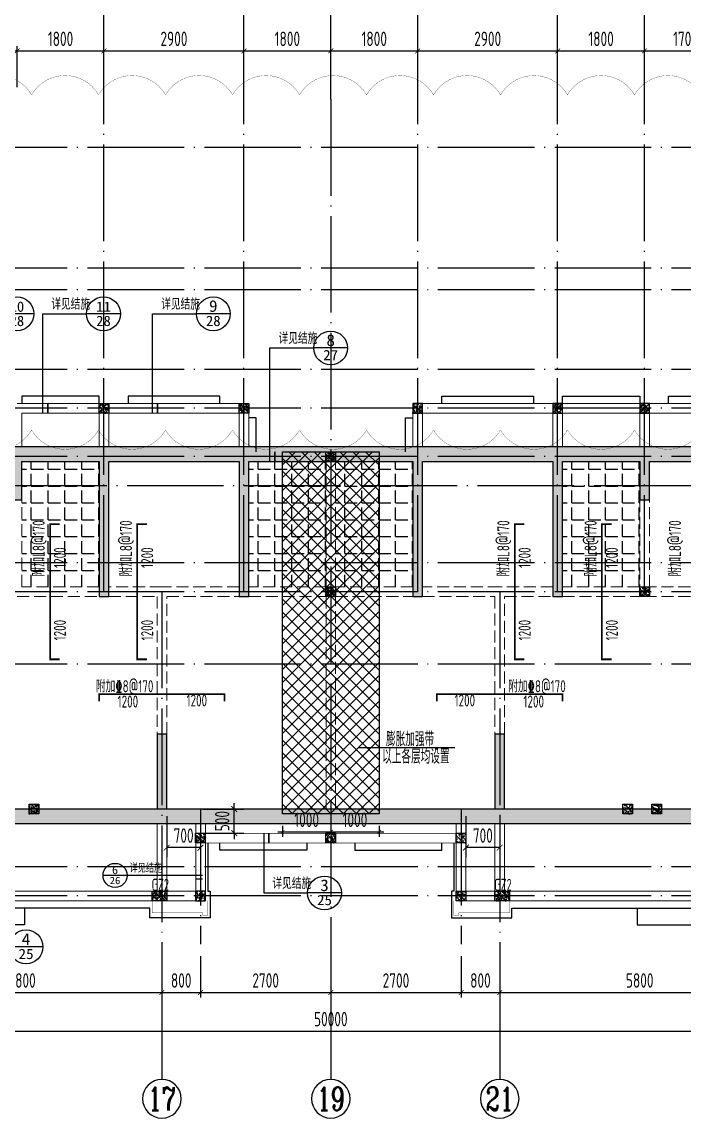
# Model space of a CAD drawing. Extents: x -1058961 to 23600, y -449123 to 2751847.
# Drawn here: x -314384 to -300665, y 10495 to 33196 of the extents above; entities that cross this region are included whole.
import ezdxf
from ezdxf.enums import TextEntityAlignment as Align

# ---------------------------------------------------------------- set-up
doc = ezdxf.new("R2010")
doc.units = 0
doc.header["$LTSCALE"] = 1000
doc.linetypes.add('DASH', pattern=[0.35, 0.25, -0.1])
doc.linetypes.add('DOTE', pattern=[2.42, 2, -0.2, 0.02, -0.2])
doc.layers.get('0').update_dxf_attribs({"linetype": 'CONTINUOUS'})
doc.layers.get('DEFPOINTS').update_dxf_attribs({"linetype": 'CONTINUOUS'})
for name, color, linetype in [('A-AXIS', 1, 'CONTINUOUS'), ('A-DOTE', 10, 'DOTE'), ('AXIS_NUM', 7, 'CONTINUOUS'), ('DIM', 2, 'CONTINUOUS'), ('DIM_IDEN', 67, 'CONTINUOUS'), ('PUB_TEXT', 2, 'CONTINUOUS'), ('ROOF', 183, 'CONTINUOUS'), ('S-B板填充', 251, 'CONTINUOUS'), ('S-B板配筋', 6, 'CONTINUOUS'), ('S-B板配筋号', 7, 'CONTINUOUS'), ('S-L主梁线', 4, 'DASH'), ('S-Q墙填充', 252, 'CONTINUOUS'), ('S-Q墙实线', 6, 'CONTINUOUS'), ('S-Q墙标注', 3, 'CONTINUOUS'), ('S-Y一般标注', 3, 'CONTINUOUS'), ('S-构造柱', 212, 'CONTINUOUS'), ('S-构造柱编号', 130, 'CONTINUOUS'), ('S-楼板文字', 7, 'CONTINUOUS'), ('S-洞口边线', 7, 'CONTINUOUS'), ('后浇带', 8, 'CONTINUOUS'), ('看线', 251, 'CONTINUOUS')]:
    doc.layers.add(name, color=color, linetype=linetype)
doc.layers.add('审图修改', color=2, linetype='CONTINUOUS', plot=False)
doc.layers.add('配箍校核', color=34, linetype='CONTINUOUS', plot=False)
doc.styles.add('_TCH_AXIS', font='COMPLEX', dxfattribs={"bigfont": 'GBCBIG'})
doc.styles.add('_TCH_LABEL', font='simhei.ttf')
doc.styles.add('TSSD_Axis', font='complex.shx', dxfattribs={"width": 0.7, "bigfont": 'hztxt.shx'})
doc.styles.add('TSSD_DIMENSION', font='Tssdeng.shx', dxfattribs={"width": 0.7, "bigfont": 'tssdchn.shx'})
doc.styles.add('TSSD_REIN', font='tssdeng.shx', dxfattribs={"width": 0.7, "height": 300, "bigfont": 'tssdchn.shx'})
doc.styles.add('结构文字', font='zstxt.shx', dxfattribs={"width": 0.7, "bigfont": 'zshz.shx'})
doc.dimstyles.new('STRUCK', dxfattribs={"dimtxt": 400, "dimasz": 121, "dimexe": 200, "dimexo": 150, "dimgap": 115, "dimtad": 1, "dimdec": 0, "dimdsep": 46, "dimtxsty": '结构文字', "dimblk": 'ARCHTICK', "dimcen": 400, "dimclrd": 3, "dimclre": 3, "dimclrt": 7, "dimadec": 0, "dimazin": 0, "dimtfac": 1, "dimtdec": 0, "dimtix": 1, "dimtmove": 2, "dimatfit": 3, "dimldrblk": '_DIMX', "dimfxl": 0, "dimtolj": 1, "dimtzin": 0, "dimarcsym": 0})
doc.dimstyles.new('TSSD_100_100', dxfattribs={"dimtxt": 300, "dimasz": 100, "dimexe": 100, "dimexo": 250, "dimgap": 100, "dimtad": 1, "dimdec": 0, "dimzin": 0, "dimdsep": 46, "dimtxsty": 'TSSD_DIMENSION', "dimblk": 'ARCHTICK', "dimcen": 0, "dimdle": 100, "dimclrt": 7, "dimadec": 0, "dimazin": 0, "dimtfac": 1, "dimtdec": 0, "dimtix": 1, "dimtmove": 2, "dimatfit": 3, "dimldrblk": 'ARCHTICK', "dimfxl": 0, "dimtolj": 1, "dimtzin": 0, "dimarcsym": 0})
doc.dimstyles.new('TSSD_100_100$0', dxfattribs={"dimtxt": 300, "dimasz": 80, "dimexe": 100, "dimexo": 250, "dimgap": 100, "dimtad": 1, "dimdec": 0, "dimzin": 0, "dimdsep": 46, "dimtxsty": 'TSSD_DIMENSION', "dimblk": 'ARCHTICK', "dimcen": 0, "dimdle": 100, "dimclrd": 3, "dimclre": 3, "dimclrt": 7, "dimadec": 0, "dimazin": 0, "dimtfac": 1, "dimtdec": 0, "dimtix": 1, "dimtmove": 2, "dimatfit": 3, "dimldrblk": 'ARCHTICK', "dimfxl": 0, "dimtolj": 1, "dimtzin": 0, "dimarcsym": 0})

# ---------------------------------------------------------------- blocks, each defined once
blk = doc.blocks.new('_ArchTick')
at = {"color": 0, "linetype": 'ByBlock', "const_width": 0.15}
blk.add_lwpolyline([(-0.5, -0.5), (0.5, 0.5)], dxfattribs=at)
blk = doc.blocks.new('*D3132')
at = {"layer": 'DEFPOINTS', "color": 0}
for p in [(23100, 22100), (21400, 21100), (23100, 21100)]:
    blk.add_point(p, dxfattribs=at)
at = {"layer": 'S-Y一般标注', "color": 0, "lineweight": -2}
for p, q in [((21300, 22100), (23200, 22100)), ((21400, 21350), (21400, 22200)), ((23100, 21350), (23100, 22200))]:
    blk.add_line(p, q, dxfattribs=at)
at = {"layer": 'S-Y一般标注', "color": 0, "lineweight": -2, "xscale": 100, "yscale": 100, "zscale": 100, "rotation": 180}
blk.add_blockref('_ArchTick', (21400, 22100), dxfattribs=at)
at = {"layer": 'S-Y一般标注', "color": 0, "lineweight": -2, "xscale": 100, "yscale": 100, "zscale": 100}
blk.add_blockref('_ArchTick', (23100, 22100), dxfattribs=at)
at = {"layer": 'S-Y一般标注', "color": 7, "insert": (22250, 22350), "char_height": 300, "attachment_point": 5, "style": 'TSSD_DIMENSION'}
blk.add_mtext('\\A1;1700', dxfattribs=at)
blk = doc.blocks.new('*D3133')
at = {"layer": 'DEFPOINTS', "color": 0}
for p in [(24900, 22100), (23100, 21100), (24900, 21100)]:
    blk.add_point(p, dxfattribs=at)
at = {"layer": 'S-Y一般标注', "color": 0, "lineweight": -2}
for p, q in [((23000, 22100), (25000, 22100)), ((23100, 21350), (23100, 22200)), ((24900, 21350), (24900, 22200))]:
    blk.add_line(p, q, dxfattribs=at)
at = {"layer": 'S-Y一般标注', "color": 0, "lineweight": -2, "xscale": 100, "yscale": 100, "zscale": 100, "rotation": 180}
blk.add_blockref('_ArchTick', (23100, 22100), dxfattribs=at)
at = {"layer": 'S-Y一般标注', "color": 0, "lineweight": -2, "xscale": 100, "yscale": 100, "zscale": 100}
blk.add_blockref('_ArchTick', (24900, 22100), dxfattribs=at)
at = {"layer": 'S-Y一般标注', "color": 7, "insert": (24000, 22350), "char_height": 300, "attachment_point": 5, "style": 'TSSD_DIMENSION'}
blk.add_mtext('\\A1;1800', dxfattribs=at)
blk = doc.blocks.new('*D3134')
at = {"layer": 'DEFPOINTS', "color": 0}
for p in [(27800, 22100), (24900, 21100), (27800, 21100)]:
    blk.add_point(p, dxfattribs=at)
at = {"layer": 'S-Y一般标注', "color": 0, "lineweight": -2}
for p, q in [((24800, 22100), (27900, 22100)), ((24900, 21350), (24900, 22200)), ((27800, 21350), (27800, 22200))]:
    blk.add_line(p, q, dxfattribs=at)
at = {"layer": 'S-Y一般标注', "color": 0, "lineweight": -2, "xscale": 100, "yscale": 100, "zscale": 100, "rotation": 180}
blk.add_blockref('_ArchTick', (24900, 22100), dxfattribs=at)
at = {"layer": 'S-Y一般标注', "color": 0, "lineweight": -2, "xscale": 100, "yscale": 100, "zscale": 100}
blk.add_blockref('_ArchTick', (27800, 22100), dxfattribs=at)
at = {"layer": 'S-Y一般标注', "color": 7, "insert": (26350, 22350), "char_height": 300, "attachment_point": 5, "style": 'TSSD_DIMENSION'}
blk.add_mtext('\\A1;2900', dxfattribs=at)
blk = doc.blocks.new('*D3135')
at = {"layer": 'DEFPOINTS', "color": 0}
for p in [(29600, 22100), (27800, 21100), (29600, 21100)]:
    blk.add_point(p, dxfattribs=at)
at = {"layer": 'S-Y一般标注', "color": 0, "lineweight": -2}
for p, q in [((27700, 22100), (29700, 22100)), ((27800, 21350), (27800, 22200)), ((29600, 21350), (29600, 22200))]:
    blk.add_line(p, q, dxfattribs=at)
at = {"layer": 'S-Y一般标注', "color": 0, "lineweight": -2, "xscale": 100, "yscale": 100, "zscale": 100, "rotation": 180}
blk.add_blockref('_ArchTick', (27800, 22100), dxfattribs=at)
at = {"layer": 'S-Y一般标注', "color": 0, "lineweight": -2, "xscale": 100, "yscale": 100, "zscale": 100}
blk.add_blockref('_ArchTick', (29600, 22100), dxfattribs=at)
at = {"layer": 'S-Y一般标注', "color": 7, "insert": (28700, 22350), "char_height": 300, "attachment_point": 5, "style": 'TSSD_DIMENSION'}
blk.add_mtext('\\A1;1800', dxfattribs=at)
blk = doc.blocks.new('*D3136')
at = {"layer": 'DEFPOINTS', "color": 0}
for p in [(31400, 22100), (29600, 21100), (31400, 21100)]:
    blk.add_point(p, dxfattribs=at)
at = {"layer": 'S-Y一般标注', "color": 0, "lineweight": -2}
for p, q in [((29500, 22100), (31500, 22100)), ((29600, 21350), (29600, 22200)), ((31400, 21350), (31400, 22200))]:
    blk.add_line(p, q, dxfattribs=at)
at = {"layer": 'S-Y一般标注', "color": 0, "lineweight": -2, "xscale": 100, "yscale": 100, "zscale": 100, "rotation": 180}
blk.add_blockref('_ArchTick', (29600, 22100), dxfattribs=at)
at = {"layer": 'S-Y一般标注', "color": 0, "lineweight": -2, "xscale": 100, "yscale": 100, "zscale": 100}
blk.add_blockref('_ArchTick', (31400, 22100), dxfattribs=at)
at = {"layer": 'S-Y一般标注', "color": 7, "insert": (30500, 22350), "char_height": 300, "attachment_point": 5, "style": 'TSSD_DIMENSION'}
blk.add_mtext('\\A1;1800', dxfattribs=at)
blk = doc.blocks.new('*D3137')
at = {"layer": 'DEFPOINTS', "color": 0}
for p in [(34300, 22100), (31400, 21100), (34300, 21100)]:
    blk.add_point(p, dxfattribs=at)
at = {"layer": 'S-Y一般标注', "color": 0, "lineweight": -2}
for p, q in [((31300, 22100), (34400, 22100)), ((31400, 21350), (31400, 22200)), ((34300, 21350), (34300, 22200))]:
    blk.add_line(p, q, dxfattribs=at)
at = {"layer": 'S-Y一般标注', "color": 0, "lineweight": -2, "xscale": 100, "yscale": 100, "zscale": 100, "rotation": 180}
blk.add_blockref('_ArchTick', (31400, 22100), dxfattribs=at)
at = {"layer": 'S-Y一般标注', "color": 0, "lineweight": -2, "xscale": 100, "yscale": 100, "zscale": 100}
blk.add_blockref('_ArchTick', (34300, 22100), dxfattribs=at)
at = {"layer": 'S-Y一般标注', "color": 7, "insert": (32850, 22350), "char_height": 300, "attachment_point": 5, "style": 'TSSD_DIMENSION'}
blk.add_mtext('\\A1;2900', dxfattribs=at)
blk = doc.blocks.new('*D3138')
at = {"layer": 'DEFPOINTS', "color": 0}
for p in [(36100, 22100), (34300, 21100), (36100, 21100)]:
    blk.add_point(p, dxfattribs=at)
at = {"layer": 'S-Y一般标注', "color": 0, "lineweight": -2}
for p, q in [((34200, 22100), (36200, 22100)), ((34300, 21350), (34300, 22200)), ((36100, 21350), (36100, 22200))]:
    blk.add_line(p, q, dxfattribs=at)
at = {"layer": 'S-Y一般标注', "color": 0, "lineweight": -2, "xscale": 100, "yscale": 100, "zscale": 100, "rotation": 180}
blk.add_blockref('_ArchTick', (34300, 22100), dxfattribs=at)
at = {"layer": 'S-Y一般标注', "color": 0, "lineweight": -2, "xscale": 100, "yscale": 100, "zscale": 100}
blk.add_blockref('_ArchTick', (36100, 22100), dxfattribs=at)
at = {"layer": 'S-Y一般标注', "color": 7, "insert": (35200, 22350), "char_height": 300, "attachment_point": 5, "style": 'TSSD_DIMENSION'}
blk.add_mtext('\\A1;1800', dxfattribs=at)
blk = doc.blocks.new('*D3139')
at = {"layer": 'DEFPOINTS', "color": 0}
for p in [(37800, 22100), (36100, 21100), (37800, 21100)]:
    blk.add_point(p, dxfattribs=at)
at = {"layer": 'S-Y一般标注', "color": 0, "lineweight": -2}
for p, q in [((36000, 22100), (37900, 22100)), ((36100, 21350), (36100, 22200)), ((37800, 21350), (37800, 22200))]:
    blk.add_line(p, q, dxfattribs=at)
at = {"layer": 'S-Y一般标注', "color": 0, "lineweight": -2, "xscale": 100, "yscale": 100, "zscale": 100, "rotation": 180}
blk.add_blockref('_ArchTick', (36100, 22100), dxfattribs=at)
at = {"layer": 'S-Y一般标注', "color": 0, "lineweight": -2, "xscale": 100, "yscale": 100, "zscale": 100}
blk.add_blockref('_ArchTick', (37800, 22100), dxfattribs=at)
at = {"layer": 'S-Y一般标注', "color": 7, "insert": (36950, 22350), "char_height": 300, "attachment_point": 5, "style": 'TSSD_DIMENSION'}
blk.add_mtext('\\A1;1700', dxfattribs=at)
blk = doc.blocks.new('*D3167')
at = {"layer": 'DEFPOINTS', "color": 0}
for p in [(20300, 3600), (26100, 3600), (26100, 2600)]:
    blk.add_point(p, dxfattribs=at)
at = {"layer": 'S-Y一般标注', "color": 0, "lineweight": -2}
for p, q in [((20300, 3350), (20300, 2500)), ((26100, 3350), (26100, 2500)), ((20200, 2600), (26200, 2600))]:
    blk.add_line(p, q, dxfattribs=at)
at = {"layer": 'S-Y一般标注', "color": 0, "lineweight": -2, "xscale": 100, "yscale": 100, "zscale": 100, "rotation": 180}
blk.add_blockref('_ArchTick', (20300, 2600), dxfattribs=at)
at = {"layer": 'S-Y一般标注', "color": 0, "lineweight": -2, "xscale": 100, "yscale": 100, "zscale": 100}
blk.add_blockref('_ArchTick', (26100, 2600), dxfattribs=at)
at = {"layer": 'S-Y一般标注', "color": 7, "insert": (23200, 2850), "char_height": 300, "attachment_point": 5, "style": 'TSSD_DIMENSION'}
blk.add_mtext('\\A1;5800', dxfattribs=at)
blk = doc.blocks.new('ts_axno')
at = {"color": 0, "linetype": 'ByBlock', "lineweight": -2}
blk.add_circle((0, 0), 0.5, dxfattribs=at)
at = {"color": 0, "linetype": 'ByBlock', "lineweight": -2, "style": 'TSSD_Axis', "width": 0.7}
blk.add_attdef('A', text='', height=0.6, dxfattribs=at).set_placement((0, 0), align=Align.MIDDLE_CENTER)
blk = doc.blocks.new('*D3168')
at = {"layer": 'DEFPOINTS', "color": 0}
for p in [(26100, 3600), (26900, 3600), (26900, 2600)]:
    blk.add_point(p, dxfattribs=at)
at = {"layer": 'S-Y一般标注', "color": 0, "lineweight": -2}
for p, q in [((26100, 3350), (26100, 2500)), ((26900, 3350), (26900, 2500)), ((26000, 2600), (27000, 2600))]:
    blk.add_line(p, q, dxfattribs=at)
at = {"layer": 'S-Y一般标注', "color": 0, "lineweight": -2, "xscale": 100, "yscale": 100, "zscale": 100, "rotation": 180}
blk.add_blockref('_ArchTick', (26100, 2600), dxfattribs=at)
at = {"layer": 'S-Y一般标注', "color": 0, "lineweight": -2, "xscale": 100, "yscale": 100, "zscale": 100}
blk.add_blockref('_ArchTick', (26900, 2600), dxfattribs=at)
at = {"layer": 'S-Y一般标注', "color": 7, "insert": (26500, 2850), "char_height": 300, "attachment_point": 5, "style": 'TSSD_DIMENSION'}
blk.add_mtext('\\A1;800', dxfattribs=at)
blk = doc.blocks.new('*D3169')
at = {"layer": 'DEFPOINTS', "color": 0}
for p in [(26900, 3600), (29600, 3600), (29600, 2600)]:
    blk.add_point(p, dxfattribs=at)
at = {"layer": 'S-Y一般标注', "color": 0, "lineweight": -2}
for p, q in [((26900, 3350), (26900, 2500)), ((29600, 3350), (29600, 2500)), ((26800, 2600), (29700, 2600))]:
    blk.add_line(p, q, dxfattribs=at)
at = {"layer": 'S-Y一般标注', "color": 0, "lineweight": -2, "xscale": 100, "yscale": 100, "zscale": 100, "rotation": 180}
blk.add_blockref('_ArchTick', (26900, 2600), dxfattribs=at)
at = {"layer": 'S-Y一般标注', "color": 0, "lineweight": -2, "xscale": 100, "yscale": 100, "zscale": 100}
blk.add_blockref('_ArchTick', (29600, 2600), dxfattribs=at)
at = {"layer": 'S-Y一般标注', "color": 7, "insert": (28250, 2850), "char_height": 300, "attachment_point": 5, "style": 'TSSD_DIMENSION'}
blk.add_mtext('\\A1;2700', dxfattribs=at)
blk = doc.blocks.new('*D3170')
at = {"layer": 'DEFPOINTS', "color": 0}
for p in [(32300, 3600), (33100, 3600), (33100, 2600)]:
    blk.add_point(p, dxfattribs=at)
at = {"layer": 'S-Y一般标注', "color": 0, "lineweight": -2}
for p, q in [((32300, 3350), (32300, 2500)), ((33100, 3350), (33100, 2500)), ((32200, 2600), (33200, 2600))]:
    blk.add_line(p, q, dxfattribs=at)
at = {"layer": 'S-Y一般标注', "color": 0, "lineweight": -2, "xscale": 100, "yscale": 100, "zscale": 100, "rotation": 180}
blk.add_blockref('_ArchTick', (32300, 2600), dxfattribs=at)
at = {"layer": 'S-Y一般标注', "color": 0, "lineweight": -2, "xscale": 100, "yscale": 100, "zscale": 100}
blk.add_blockref('_ArchTick', (33100, 2600), dxfattribs=at)
at = {"layer": 'S-Y一般标注', "color": 7, "insert": (32700, 2850), "char_height": 300, "attachment_point": 5, "style": 'TSSD_DIMENSION'}
blk.add_mtext('\\A1;800', dxfattribs=at)
blk = doc.blocks.new('*D3171')
at = {"layer": 'DEFPOINTS', "color": 0}
for p in [(33100, 3600), (38900, 3600), (38900, 2600)]:
    blk.add_point(p, dxfattribs=at)
at = {"layer": 'S-Y一般标注', "color": 0, "lineweight": -2}
for p, q in [((33100, 3350), (33100, 2500)), ((38900, 3350), (38900, 2500)), ((33000, 2600), (39000, 2600))]:
    blk.add_line(p, q, dxfattribs=at)
at = {"layer": 'S-Y一般标注', "color": 0, "lineweight": -2, "xscale": 100, "yscale": 100, "zscale": 100, "rotation": 180}
blk.add_blockref('_ArchTick', (33100, 2600), dxfattribs=at)
at = {"layer": 'S-Y一般标注', "color": 0, "lineweight": -2, "xscale": 100, "yscale": 100, "zscale": 100}
blk.add_blockref('_ArchTick', (38900, 2600), dxfattribs=at)
at = {"layer": 'S-Y一般标注', "color": 7, "insert": (36000, 2850), "char_height": 300, "attachment_point": 5, "style": 'TSSD_DIMENSION'}
blk.add_mtext('\\A1;5800', dxfattribs=at)
blk = doc.blocks.new('*D3176')
at = {"layer": 'DEFPOINTS', "color": 0}
for p in [(4600, 3600), (54600, 3600), (54600, 1800)]:
    blk.add_point(p, dxfattribs=at)
at = {"layer": 'S-Y一般标注', "color": 0, "lineweight": -2}
for p, q in [((4600, 3350), (4600, 1700)), ((54600, 3350), (54600, 1700)), ((4500, 1800), (54700, 1800))]:
    blk.add_line(p, q, dxfattribs=at)
at = {"layer": 'S-Y一般标注', "color": 0, "lineweight": -2, "xscale": 100, "yscale": 100, "zscale": 100, "rotation": 180}
blk.add_blockref('_ArchTick', (4600, 1800), dxfattribs=at)
at = {"layer": 'S-Y一般标注', "color": 0, "lineweight": -2, "xscale": 100, "yscale": 100, "zscale": 100}
blk.add_blockref('_ArchTick', (54600, 1800), dxfattribs=at)
at = {"layer": 'S-Y一般标注', "color": 7, "insert": (29600, 2050), "char_height": 300, "attachment_point": 5, "style": 'TSSD_DIMENSION'}
blk.add_mtext('\\A1;50000', dxfattribs=at)
blk = doc.blocks.new('*D3179')
at = {"layer": 'DEFPOINTS', "color": 0}
for p in [(29600, 3600), (32300, 3600), (32300, 2600)]:
    blk.add_point(p, dxfattribs=at)
at = {"layer": 'S-Y一般标注', "color": 0, "lineweight": -2}
for p, q in [((29600, 3350), (29600, 2500)), ((32300, 3350), (32300, 2500)), ((29500, 2600), (32400, 2600))]:
    blk.add_line(p, q, dxfattribs=at)
at = {"layer": 'S-Y一般标注', "color": 0, "lineweight": -2, "xscale": 100, "yscale": 100, "zscale": 100, "rotation": 180}
blk.add_blockref('_ArchTick', (29600, 2600), dxfattribs=at)
at = {"layer": 'S-Y一般标注', "color": 0, "lineweight": -2, "xscale": 100, "yscale": 100, "zscale": 100}
blk.add_blockref('_ArchTick', (32300, 2600), dxfattribs=at)
at = {"layer": 'S-Y一般标注', "color": 7, "insert": (30950, 2850), "char_height": 300, "attachment_point": 5, "style": 'TSSD_DIMENSION'}
blk.add_mtext('\\A1;2700', dxfattribs=at)
blk = doc.blocks.new('20210803.08135812')
at = {"color": 30, "const_width": 8}
for points in [[(22700, 500), (22700, 200), (22600, 200), (22600, 250), (21550, 250), (21550, 500)], [(27800, 500), (27800, 200), (27900, 200), (27900, 250), (28950, 250), (28950, 500)]]:
    blk.add_lwpolyline(points, dxfattribs=at)
at = {"layer": '看线', "color": 202, "ltscale": 0.5}
for points in [[(20450, 10800), (20450, 10950), (18850, 10950), (18850, 10800)], [(22950, 10800), (22950, 10950), (21050, 10950), (21050, 10800)], [(27550, 10800), (27550, 10950), (29450, 10950), (29450, 10800)], [(30050, 10800), (30050, 10950), (31650, 10950), (31650, 10800)], [(32250, 10800), (32250, 10950), (33250, 10950), (33250, 10800)], [(23700, 9800), (23700, 10500), (23550, 10500)], [(26800, 9800), (26800, 10500), (26950, 10500)], [(22700, 1700), (22700, 700)], [(24750, 1700), (24750, 1550), (22950, 1550), (22950, 1700)], [(25750, 1700), (25750, 1550), (27550, 1550), (27550, 1700)], [(27800, 1700), (27800, 700)], [(18900, 350), (18900, 0), (16900, 0), (16900, 350)], [(21500, 350), (16900, 350)], [(29000, 350), (33600, 350)], [(31600, 350), (31600, 0), (33600, 0), (33600, 350)]]:
    blk.add_lwpolyline(points, dxfattribs=at)
at = {"layer": '看线', "color": 201}
for points in [[(22700, 700), (22750, 700), (22750, 150), (21500, 150), (21500, 350)], [(27800, 700), (27750, 700), (27750, 150), (29000, 150), (29000, 350)]]:
    blk.add_lwpolyline(points, dxfattribs=at)
blk = doc.blocks.new('20210807.15313460')
at = {"layer": 'S-Q墙填充', "ltscale": 0.5}
h = blk.add_hatch(dxfattribs=at)
h.set_pattern_fill('ARMORED', color=252, scale=30, style=0)
h.set_pattern_definition([(50, (11951.9, 28771.39), (215.17805, -18.82564), [22.5, -247.5]), (355, (11951.9, 28771.4), (-41.6254, 225.65764), [18, -198]), (100.4514, (11969.82, 28769.82), (173.5528, 206.83186), [19.12206, -210.34263]), (46.1842, (11951.9, 28831.4), (320.1723, -49.6557), [33.75, -371.25]), (96.6356, (11978.57, 28827.25), (280.3988, 292.2354), [28.6831, -315.5139]), (351.1842, (11951.9, 28831.4), (280.3986, 292.2356), [27, -297]), (21, (11981.9, 28816.39), (179.07212, -120.78567), [22.5, -247.5]), (326, (11981.9, 28816.4), (72.9946, 217.545), [18, -198]), (71.4514, (11996.82, 28806.32), (252.0668, 96.75915), [19.12206, -210.34263]), (37.5, (11951.89, 28771.39), (3.647957, 99.868156), [0, -195.6, 0, -201, 0, -198.75]), (7.5, (11951.89, 28771.39), (78.92086, 118.32351), [0, -114.6, 0, -191.1, 0, -75.75]), (327.5, (11884.99, 28771.39), (160.14673, -6.76646), [0, -75, 0, -234, 0, -310.5]), (317.5, (11855, 28771.39), (174.95585, 30.0315), [0, -97.5, 0, -155.4, 0, -220.5]), (45, (11951.9, 28771.39), (-106.06602, 106.06602), [])])
h.paths.add_polyline_path([(111216, 66240), (109616, 66240), (109216, 66240), (106316, 66240), (105866, 66240), (104966, 66240), (104516, 66240), (103016, 66240), (103016, 67040), (103016, 68040), (102366, 68040), (100716, 68038), (100116, 68041), (100115, 68290), (96916, 68290), (96916, 68040), (96316, 68040), (94716, 68040), (94016, 68040), (94016, 67040), (94016, 66240), (81316, 66240), (80866, 66240), (79966, 66240), (79516, 66240), (78016, 66240), (78016, 67040), (78016, 68040), (77366, 68040), (75715, 68040), (75116, 68040), (75116, 68290), (71916, 68290), (71916, 68040), (71316, 68040), (69716, 68040), (69016, 68040), (69016, 67040), (69016, 66240), (60816, 66240), (60816, 63240), (60816, 60640), (60816, 58540), (63616, 58540), (70116, 58539), (70116, 57340), (71166, 57340), (73516, 57340), (75866, 57340), (76916, 57340), (76916, 58440), (82516, 58440), (83416, 58440), (86016, 58440), (88616, 58440), (89516, 58440), (95116, 58440), (95116, 57440), (96166, 57440), (98516, 57440), (100866, 57440), (101916, 57440), (101916, 58540), (107516, 58540), (108416, 58540), (111216, 58540)])
h.paths.add_polyline_path([(64616, 58840), (64616, 60290), (64416, 60290), (64416, 58840), (63616, 58840), (61116, 58840), (61116, 60640), (61116, 63140), (61816, 63140), (61816, 63340), (61116, 63340), (61116, 65940), (61516, 65940), (62416, 65940), (62716, 65940), (62716, 65290), (62916, 65290), (62916, 65940), (65616, 65940), (65616, 63140), (65816, 63140), (65816, 65940), (66166, 65940), (67066, 65940), (67416, 65940), (67416, 65140), (67616, 65140), (67616, 65940), (69316, 65940), (69316, 67040), (69316, 67740), (69716, 67740), (71316, 67740), (72016, 67740), (72016, 66540), (72216, 66540), (72216, 67840), (72216, 67990), (74816, 67990), (74816, 67840), (74816, 66540), (75016, 66540), (75016, 67740), (75715, 67740), (77366, 67740), (77716, 67740), (77716, 67040), (77716, 65940), (79416, 65940), (79416, 65140), (79616, 65140), (79616, 65940), (79966, 65940), (80866, 65940), (81216, 65940), (81216, 63140), (81416, 63140), (81416, 65940), (84116, 65940), (84116, 63140), (84316, 63140), (84316, 65940), (84616, 65940), (85616, 65940), (85916, 65940), (85916, 65940), (86116, 65940), (86116, 65940), (86416, 65940), (87416, 65940), (87716, 65940), (87716, 63139), (87916, 63139), (87916, 65940), (90616, 65940), (90616, 63140), (90816, 63140), (90816, 65940), (91166, 65940), (92066, 65940), (92416, 65940), (92416, 65140), (92616, 65140), (92616, 65940), (94316, 65940), (94316, 67040), (94316, 67740), (94716, 67740), (96316, 67740), (97016, 67740), (97016, 66540), (97216, 66540), (97216, 67990), (99816, 67990), (99816, 66540), (100016, 66540), (100016, 67740), (100716, 67740), (102366, 67740), (102716, 67740), (102716, 67040), (102716, 65940), (104416, 65940), (104416, 65140), (104616, 65140), (104616, 65940), (104966, 65940), (105866, 65940), (106216, 65940), (106216, 63140), (106416, 63140), (106416, 65940), (109116, 65940), (109116, 65290), (109316, 65290), (109316, 65940), (109616, 65940), (110516, 65940), (110916, 65940), (110916, 63340), (110216, 63340), (110216, 63140), (110916, 63140), (110916, 60640), (110916, 58840), (108416, 58840), (107616, 58840), (107616, 60290), (107416, 60290), (107416, 58840), (101916, 58840), (101916, 59090), (101616, 59090), (101616, 58740), (101616, 57740), (100866, 57740), (98516, 57740), (96166, 57740), (95416, 57740), (95416, 58740), (95416, 59090), (95116, 59090), (95116, 58740), (89616, 58740), (89616, 60290), (89416, 60290), (89416, 58740), (88616, 58740), (86016, 58740), (83416, 58740), (82616, 58740), (82616, 60290), (82416, 60290), (82416, 58740), (76916, 58739), (76916, 59090), (76616, 59090), (76616, 58739), (76616, 57640), (75866, 57640), (73516, 57640), (71166, 57640), (70416, 57640), (70416, 58739), (70416, 59090), (70116, 59090), (70116, 58839)], flags=16)
at = {"layer": 'S-L主梁线', "linetype": 'ByBlock', "lineweight": 18}
for p, q in [((81316, 67140), (79516, 67140)), ((84316, 67140), (81316, 67140)), ((84316, 66240), (84316, 67140)), ((87716, 67140), (87716, 66240)), ((90716, 67140), (87716, 67140)), ((92516, 67140), (90716, 67140)), ((94016, 67140), (92516, 67140)), ((79616, 66940), (81216, 66940)), ((79616, 66240), (79616, 66940)), ((81216, 66940), (81216, 66240)), ((81416, 66940), (84116, 66940)), ((81416, 66240), (81416, 66940)), ((84116, 66940), (84116, 66240)), ((87916, 66940), (90616, 66940)), ((87916, 66240), (87916, 66940)), ((90616, 66940), (90616, 66240)), ((90816, 66940), (92416, 66940)), ((90816, 66240), (90816, 66940)), ((92416, 66940), (92416, 66240)), ((92616, 66940), (94016, 66940)), ((92616, 66240), (92616, 66940)), ((82416, 58440), (82416, 57040)), ((82616, 57040), (82616, 58440)), ((83216, 58440), (83216, 57040)), ((83416, 56840), (83416, 58440)), ((88616, 58440), (88616, 56840)), ((88816, 57040), (88816, 58440)), ((89416, 58440), (89416, 57040)), ((89616, 57040), (89616, 58440)), ((83416, 58235), (88616, 58240)), ((83416, 58035), (88616, 58040)), ((82416, 57040), (76916, 57040)), ((83216, 57040), (82616, 57040)), ((89416, 57040), (88816, 57040)), ((95116, 57040), (89616, 57040)), ((76616, 56840), (82516, 56840)), ((82516, 56840), (83416, 56840)), ((88616, 56840), (89516, 56840)), ((89516, 56840), (95416, 56840))]:
    blk.add_line(p, q, dxfattribs=at)
at = {"layer": 'S-L主梁线', "linetype": 'DASH', "lineweight": 18}
for p, q in [((85916, 65940), (85916, 63340)), ((86116, 63340), (86116, 65940)), ((79616, 63340), (79616, 65140)), ((92416, 65140), (92416, 63340)), ((92616, 63340), (92616, 65140)), ((81216, 63340), (79616, 63340)), ((82516, 63340), (81416, 63340)), ((84116, 63340), (82516, 63340)), ((85916, 63340), (84316, 63340)), ((87716, 63340), (86116, 63340)), ((89516, 63340), (87916, 63340)), ((90616, 63340), (89516, 63340)), ((92416, 63340), (90816, 63340)), ((95216, 63340), (92616, 63340)), ((79516, 63140), (81216, 63140)), ((81416, 63140), (82416, 63140)), ((82416, 63140), (82416, 60290)), ((82616, 63140), (84116, 63140)), ((82616, 60290), (82616, 63140)), ((84316, 63140), (85916, 63140)), ((85916, 63140), (85916, 58740)), ((86116, 63140), (87716, 63140)), ((86116, 58740), (86116, 63140)), ((87916, 63140), (89416, 63140)), ((89416, 63140), (89416, 60290)), ((89616, 63140), (90616, 63140)), ((89616, 60290), (89616, 63140)), ((90816, 63140), (92516, 63140)), ((92516, 63140), (95216, 63140))]:
    blk.add_line(p, q, dxfattribs=at)
at = {"layer": 'S-Q墙实线'}
for points in [[(94016, 66240), (81316, 66240), (80866, 66240), (79966, 66240), (79516, 66240), (78016, 66240), (78016, 68040), (75116, 68040), (75116, 68290), (71916, 68290), (71916, 68040), (69016, 68040), (69016, 66240), (60816, 66240), (60816, 58540), (70116, 58539), (70116, 57340), (70966, 57340), (73516, 57340), (76066, 57340), (76916, 57340), (76916, 58440), (95116, 58440)], [(95116, 58740), (89616, 58740), (89616, 60290), (89416, 60290), (89416, 58740), (88716, 58740), (88616, 58740), (86016, 58740), (83416, 58740), (83316, 58740), (82616, 58740), (82616, 60290), (82416, 60290), (82416, 58740), (76916, 58739)], [(79416, 65140), (79616, 65140), (79616, 65940), (79966, 65940), (80866, 65940), (81216, 65940), (81216, 63140), (81416, 63140), (81416, 65940), (84116, 65940), (84116, 63140), (84316, 63140), (84316, 65940), (87716, 65940), (87716, 63140), (87916, 63140), (87916, 65940), (90616, 65940), (90616, 63140), (90816, 63140), (90816, 65940), (91166, 65940), (92066, 65940), (92416, 65940), (92416, 65140), (92616, 65140), (92616, 65940), (94316, 65940)]]:
    blk.add_lwpolyline(points, dxfattribs=at)
blk = doc.blocks.new('20210730.02141516')
at = {"layer": 'S-构造柱'}
h = blk.add_hatch(dxfattribs=at)
h.set_pattern_fill('ARMORED', color=256, scale=15, angle=-90, style=0)
h.set_pattern_definition([(320, (-154189.41, 3278673.45), (-9.4128202, -107.5890274), [11.25, -123.75]), (265, (-154189.41, 3278673.45), (112.82882, 20.8127), [9, -99]), (10.4514, (-154190.19, 3278664.49), (103.4159313, -86.7764073), [9.5610285, -105.1713168]), (316.1842, (-154159.41, 3278673.45), (-24.827852, -160.0861573), [16.875, -185.625]), (6.6356, (-154161.48, 3278660.11), (146.117681, -140.199406), [14.341543, -157.75695]), (261.1842, (-154159.41, 3278673.45), (146.11779, -140.199292), [13.5, -148.5]), (291, (-154166.91, 3278658.45), (-60.3928336, -89.5360578), [11.25, -123.75]), (236, (-154166.91, 3278658.45), (108.7725068, -36.4972998), [9, -99]), (341.4514, (-154171.94, 3278650.99), (48.3795745, -126.0333943), [9.5610285, -105.1713168]), (307.5, (-154189.41, 3278673.454), (49.93407807, -1.8239783), [0, -97.8, 0, -100.5, 0, -99.375]), (277.5, (-154189.41, 3278673.454), (59.1617568, -39.4604306), [0, -57.3, 0, -95.55, 0, -37.875]), (237.5, (-154189.41, 3278706.904), (-3.38323076, -80.07336543), [0, -37.5, 0, -117, 0, -155.25]), (227.5, (-154189.41, 3278721.904), (15.0157473, -87.4779254), [0, -48.75, 0, -77.7, 0, -110.25]), (315, (-154189.41, 3278673.454), (53.0330086, 53.0330086), [])])
h.paths.add_polyline_path([(200, 200), (200, 0), (0, 0), (0, 200)])
blk.add_lwpolyline([(200, 200), (200, 0), (0, 0), (0, 200)], close=True, dxfattribs=at)
blk = doc.blocks.new('20210809.18224761')
at = {"layer": 'S-构造柱'}
h = blk.add_hatch(dxfattribs=at)
h.set_pattern_fill('ARMORED', color=256, scale=15, angle=-90, style=0)
h.set_pattern_definition([(320, (-154189.41, 3278673.45), (-9.4128202, -107.5890274), [11.25, -123.75]), (265, (-154189.41, 3278673.45), (112.82882, 20.8127), [9, -99]), (10.4514, (-154190.19, 3278664.49), (103.4159313, -86.7764073), [9.5610285, -105.1713168]), (316.1842, (-154159.41, 3278673.45), (-24.827852, -160.0861573), [16.875, -185.625]), (6.6356, (-154161.48, 3278660.11), (146.117681, -140.199406), [14.341543, -157.75695]), (261.1842, (-154159.41, 3278673.45), (146.11779, -140.199292), [13.5, -148.5]), (291, (-154166.91, 3278658.45), (-60.3928336, -89.5360578), [11.25, -123.75]), (236, (-154166.91, 3278658.45), (108.7725068, -36.4972998), [9, -99]), (341.4514, (-154171.94, 3278650.99), (48.3795745, -126.0333943), [9.5610285, -105.1713168]), (307.5, (-154189.41, 3278673.454), (49.93407807, -1.8239783), [0, -97.8, 0, -100.5, 0, -99.375]), (277.5, (-154189.41, 3278673.454), (59.1617568, -39.4604306), [0, -57.3, 0, -95.55, 0, -37.875]), (237.5, (-154189.41, 3278706.904), (-3.38323076, -80.07336543), [0, -37.5, 0, -117, 0, -155.25]), (227.5, (-154189.41, 3278721.904), (15.0157473, -87.4779254), [0, -48.75, 0, -77.7, 0, -110.25]), (315, (-154189.41, 3278673.454), (53.0330086, 53.0330086), [])])
h.paths.add_polyline_path([(300, 200), (300, 0), (0, 0), (0, 200)])
blk.add_lwpolyline([(300, 200), (300, 0), (0, 0), (0, 200)], close=True, dxfattribs=at)
blk = doc.blocks.new('20210809.18235135')
at = {"layer": '配箍校核'}
blk.add_blockref('20210809.18224761', (12, 0), dxfattribs=at)
at = {"layer": 'S-构造柱编号', "color": 2, "linetype": 'ByBlock', "style": 'TSSD_REIN', "width": 0.65}
blk.add_text('GZ2', height=250, dxfattribs=at).set_placement((0, 206, 0))
blk = doc.blocks.new('20210809.18285270')
at = {"layer": 'ROOF'}
for p in [(20300, 10100), (23200, 10100), (25000, 9100), (25000, 6300), (31500, 6300), (18850, 1800), (31150, 1800), (31750, 1800), (22299, 1200), (25000, 1200)]:
    blk.add_blockref('20210730.02141516', p, dxfattribs=at)
at = {"layer": 'ROOF', "xscale": -1, "rotation": 4.61764226855621e-08}
for p in [(27000, 10100), (29900, 10100), (31700, 10100), (22500, 0)]:
    blk.add_blockref('20210730.02141516', p, dxfattribs=at)
at = {"layer": 'ROOF', "rotation": 359.9999999538236}
for p in [(27700, 1200), (27700, 0)]:
    blk.add_blockref('20210730.02141516', p, dxfattribs=at)
at = {"layer": '配箍校核'}
for p in [(21388, 0), (28488, 0)]:
    blk.add_blockref('20210809.18235135', p, dxfattribs=at)
blk = doc.blocks.new('*D2724')
at = {"layer": 'DEFPOINTS', "color": 0}
for p in [(-186959, 202189), (-186259, 202189), (-186959, 201389)]:
    blk.add_point(p, dxfattribs=at)
at = {"layer": 'S-Q墙标注', "color": 3, "lineweight": -2}
for p, q in [((-186959, 202039), (-186959, 201189)), ((-186259, 202039), (-186259, 201189)), ((-186259, 201389), (-186959, 201389))]:
    blk.add_line(p, q, dxfattribs=at)
at = {"layer": 'S-Q墙标注', "color": 3, "lineweight": -2, "xscale": 121, "yscale": 121, "zscale": 121, "rotation": 180}
blk.add_blockref('_ArchTick', (-186959, 201389), dxfattribs=at)
at = {"layer": 'S-Q墙标注', "color": 3, "lineweight": -2, "xscale": 121, "yscale": 121, "zscale": 121}
blk.add_blockref('_ArchTick', (-186259, 201389), dxfattribs=at)
at = {"layer": 'S-Q墙标注', "color": 7, "insert": (-186609, 201639), "char_height": 300, "attachment_point": 5, "style": 'TSSD_REIN'}
blk.add_mtext('\\A1;700', dxfattribs=at)
blk = doc.blocks.new('_DIMX')
blk.add_line((-150, 0), (150, 0))
at = {"const_width": 50}
blk.add_lwpolyline([(-70, -70), (70, 70)], dxfattribs=at)
blk = doc.blocks.new('*D2729')
at = {"layer": 'DEFPOINTS', "color": 0}
for p in [(-193159, 202189), (-192459, 202189), (-193159, 201389)]:
    blk.add_point(p, dxfattribs=at)
at = {"layer": 'S-Q墙标注', "color": 3, "lineweight": -2}
for p, q in [((-193159, 202039), (-193159, 201189)), ((-192459, 202039), (-192459, 201189)), ((-192459, 201389), (-193159, 201389))]:
    blk.add_line(p, q, dxfattribs=at)
at = {"layer": 'S-Q墙标注', "color": 3, "lineweight": -2, "xscale": 121, "yscale": 121, "zscale": 121, "rotation": 180}
blk.add_blockref('_ArchTick', (-193159, 201389), dxfattribs=at)
at = {"layer": 'S-Q墙标注', "color": 3, "lineweight": -2, "xscale": 121, "yscale": 121, "zscale": 121}
blk.add_blockref('_ArchTick', (-192459, 201389), dxfattribs=at)
at = {"layer": 'S-Q墙标注', "color": 7, "insert": (-192809, 201639), "char_height": 300, "attachment_point": 5, "style": 'TSSD_REIN'}
blk.add_mtext('\\A1;700', dxfattribs=at)
blk = doc.blocks.new('*D2732')
at = {"layer": 'DEFPOINTS', "color": 0}
for p in [(-192559, 202189), (-191759, 202189), (-192559, 201689)]:
    blk.add_point(p, dxfattribs=at)
at = {"layer": 'S-Q墙标注', "color": 3, "lineweight": -2}
for p, q in [((-191759, 202189), (-191759, 202310)), ((-192409, 202189), (-191559, 202189)), ((-191759, 201689), (-191759, 202189)), ((-192409, 201689), (-191559, 201689)), ((-191759, 201689), (-191759, 201568))]:
    blk.add_line(p, q, dxfattribs=at)
at = {"layer": 'S-Q墙标注', "color": 3, "lineweight": -2, "xscale": 121, "yscale": 121, "zscale": 121}
for p, rotation in [((-191759, 202189), 270), ((-191759, 201689), 90)]:
    blk.add_blockref('_ArchTick', p, dxfattribs=dict(at, rotation=rotation))
at = {"layer": 'S-Q墙标注', "color": 7, "insert": (-192009, 201939), "char_height": 300, "attachment_point": 5, "rotation": 90, "style": 'TSSD_REIN'}
blk.add_mtext('\\A1;500', dxfattribs=at)
blk = doc.blocks.new('20210811.10154474')
at = {"layer": 'DIM_IDEN'}
for p, q in [((19193, 13461), (18493, 13461)), ((19378, 13461), (20287, 13461)), ((19378, 11405), (19378, 13461)), ((20987, 13461), (20287, 13461)), ((21653, 13461), (22562, 13461)), ((21653, 11405), (21653, 13461)), ((23262, 13461), (22562, 13461)), ((24085, 12753), (24994, 12753)), ((24085, 10405), (24085, 12753)), ((25694, 12753), (24994, 12753)), ((23957, 2705), (23957, 1466)), ((21127, 1830), (20627, 1830)), ((22243, 1830), (21127, 1830)), ((22690, 1830), (22243, 1830)), ((23957, 1466), (24866, 1466)), ((25566, 1466), (24866, 1466)), ((19383, 350), (18683, 350))]:
    blk.add_line(p, q, dxfattribs=at)
for points, const_width in [([(19483, 11405), (19483, 11605)], 35), ([(21758, 11405), (21758, 11605)], 35), ([(24190, 10405), (24190, 10605)], 35), ([(24062, 2705), (24062, 2505)], 35), ([(22690, 1755), (22547, 1755)], 25)]:
    blk.add_lwpolyline(points, dxfattribs=dict(at, const_width=const_width))
for centre, radius in [((18843, 13461), 350), ((20637, 13461), 350), ((22912, 13461), 350), ((25344, 12753), 350), ((20877, 1830), 250), ((25216, 1466), 350), ((19033, 350), 350)]:
    blk.add_circle(centre, radius, dxfattribs=at)
at = {"layer": 'PUB_TEXT', "style": '_TCH_LABEL'}
for s, height, width, p, p2 in [('10', 213.8, 0.988889, (18691, 13502), (18995, 13502)), ('11', 210.8, 1.034884, (20480, 13502), (20794, 13502)), ('9', 242, 1.011364, (22824, 13500), (23000, 13500)), ('28', 213.8, 0.988889, (18691, 13207), (18995, 13207)), ('28', 213.8, 0.988889, (20485, 13207), (20789, 13207)), ('28', 213.8, 0.988889, (22760, 13207), (23064, 13207)), ('8', 242, 1.017143, (25256, 12792), (25433, 12792)), ('27', 212.3, 1.011364, (25190, 12500), (25499, 12500)), ('6', 173, 1.011364, (20814, 1858), (20940, 1858)), ('26', 151.4, 1.017143, (20766, 1649), (20987, 1649)), ('3', 242, 1.00565, (25129, 1505), (25304, 1505)), ('25', 211.6, 1.022989, (25061, 1214), (25372, 1214)), ('4', 241, 1.034884, (18943, 389), (19123, 389)), ('25', 211.6, 1.022989, (18877, 98), (19189, 98))]:
    blk.add_text(s, height=height, dxfattribs=dict(at, width=width)).set_placement(p, p2, align=Align.FIT)
at = {"layer": 'PUB_TEXT', "style": '_TCH_AXIS'}
for height, p in [(236.3, (19557, 13545)), (236.3, (21833, 13545)), (236.3, (24265, 12836)), (168.8, (21177, 1889)), (236.3, (24137, 1549))]:
    blk.add_text('详见结施', height=height, dxfattribs=at).set_placement(p)
blk = doc.blocks.new('*D2768')
at = {"layer": 'DEFPOINTS', "color": 0}
for p in [(-308984, 16795), (-307984, 16795), (-307984, 16422)]:
    blk.add_point(p, dxfattribs=at)
at = {"layer": 'DIM', "color": 3, "lineweight": -2}
for p, q in [((-309084, 16422), (-307884, 16422)), ((-308984, 16545), (-308984, 16322)), ((-307984, 16545), (-307984, 16322))]:
    blk.add_line(p, q, dxfattribs=at)
at = {"layer": 'DIM', "color": 3, "lineweight": -2, "xscale": 80, "yscale": 80, "zscale": 80, "rotation": 180}
blk.add_blockref('_ArchTick', (-308984, 16422), dxfattribs=at)
at = {"layer": 'DIM', "color": 3, "lineweight": -2, "xscale": 80, "yscale": 80, "zscale": 80}
blk.add_blockref('_ArchTick', (-307984, 16422), dxfattribs=at)
at = {"layer": 'DIM', "color": 7, "insert": (-308484, 16672), "char_height": 300, "attachment_point": 5, "style": 'TSSD_DIMENSION'}
blk.add_mtext('\\A1;1000', dxfattribs=at)
blk = doc.blocks.new('*D2769')
at = {"layer": 'DEFPOINTS', "color": 0}
for p in [(-307984, 16795), (-306984, 16795), (-306984, 16422)]:
    blk.add_point(p, dxfattribs=at)
at = {"layer": 'DIM', "color": 3, "lineweight": -2}
for p, q in [((-308084, 16422), (-306884, 16422)), ((-307984, 16545), (-307984, 16322)), ((-306984, 16545), (-306984, 16322))]:
    blk.add_line(p, q, dxfattribs=at)
at = {"layer": 'DIM', "color": 3, "lineweight": -2, "xscale": 80, "yscale": 80, "zscale": 80, "rotation": 180}
blk.add_blockref('_ArchTick', (-307984, 16422), dxfattribs=at)
at = {"layer": 'DIM', "color": 3, "lineweight": -2, "xscale": 80, "yscale": 80, "zscale": 80}
blk.add_blockref('_ArchTick', (-306984, 16422), dxfattribs=at)
at = {"layer": 'DIM', "color": 7, "insert": (-307484, 16672), "char_height": 300, "attachment_point": 5, "style": 'TSSD_DIMENSION'}
blk.add_mtext('\\A1;1000', dxfattribs=at)
blk = doc.blocks.new('20210726.16350016')
at = {"layer": 'A-AXIS'}
for p, q in [((24900, 21100), (24900, 23900)), ((27800, 21100), (27800, 23900)), ((29600, 21100), (29600, 23900)), ((31400, 21100), (31400, 23900)), ((34300, 21100), (34300, 23900)), ((36100, 21100), (36100, 23900)), ((26100, 3600), (26100, 800)), ((29600, 3600), (29600, 800)), ((33100, 3600), (33100, 800))]:
    blk.add_line(p, q, dxfattribs=at)
at = {"layer": 'A-DOTE'}
for p, q in [((24900, 10900), (24900, 21100)), ((27800, 10900), (27800, 21100)), ((29600, 21100), (29600, 3600)), ((31400, 10900), (31400, 21100)), ((34300, 10900), (34300, 21100)), ((36100, 10900), (36100, 21100)), ((55600, 20100), (3600, 20100)), ((55600, 17600), (3600, 17600)), ((55600, 17150), (3600, 17150)), ((55600, 15500), (3600, 15500)), ((55600, 14700), (3600, 14700)), ((55600, 13700), (3600, 13700)), ((3600, 13100.3), (55600, 13100.3)), ((55600, 11500), (3600, 11500)), ((55600, 10900), (3600, 10900)), ((26100, 10900), (26100, 3600)), ((33100, 10900), (33100, 3600)), ((55600, 9400), (3600, 9400)), ((55600, 6400), (3600, 6400)), ((26900, 6400), (26900, 3600)), ((32300, 6400), (32300, 3600)), ((55600, 5200), (3600, 5200)), ((55600, 4600), (3600, 4600))]:
    blk.add_line(p, q, dxfattribs=at)
at = {"layer": 'A-AXIS'}
ref = blk.add_blockref('ts_axno', (26100, 400), dxfattribs=dict(at, xscale=-800, yscale=800, zscale=800, rotation=180))
ref.add_attrib('10', '17', dxfattribs={"layer": 'AXIS_NUM', "height": 480, "style": 'TSSD_Axis', "width": 0.7}).set_placement((26100, 400), align=Align.MIDDLE_CENTER)
ref = blk.add_blockref('ts_axno', (29600, 400), dxfattribs=dict(at, xscale=-800, yscale=800, zscale=800, rotation=180))
ref.add_attrib('13', '19', dxfattribs={"layer": 'AXIS_NUM', "height": 480, "style": 'TSSD_Axis', "width": 0.7}).set_placement((29600, 400), align=Align.MIDDLE_CENTER)
ref = blk.add_blockref('ts_axno', (33100, 400), dxfattribs=dict(at, xscale=-800, yscale=800, zscale=800, rotation=180))
ref.add_attrib('13', '21', dxfattribs={"layer": 'AXIS_NUM', "height": 480, "style": 'TSSD_Axis', "width": 0.7}).set_placement((33100, 400), align=Align.MIDDLE_CENTER)
at = {"layer": 'S-Y一般标注'}
for base, p1, p2, picture, middle in [((23100, 22100), (21400, 21100), (23100, 21100), '*D3132', (22250, 22350)), ((24900, 22100), (23100, 21100), (24900, 21100), '*D3133', (24000, 22350)), ((27800, 22100), (24900, 21100), (27800, 21100), '*D3134', (26350, 22350)), ((29600, 22100), (27800, 21100), (29600, 21100), '*D3135', (28700, 22350)), ((31400, 22100), (29600, 21100), (31400, 21100), '*D3136', (30500, 22350)), ((34300, 22100), (31400, 21100), (34300, 21100), '*D3137', (32850, 22350)), ((36100, 22100), (34300, 21100), (36100, 21100), '*D3138', (35200, 22350)), ((37800, 22100), (36100, 21100), (37800, 21100), '*D3139', (36950, 22350)), ((54600, 1800), (4600, 3600), (54600, 3600), '*D3176', (29600, 2050)), ((26100, 2600), (20300, 3600), (26100, 3600), '*D3167', (23200, 2850)), ((26900, 2600), (26100, 3600), (26900, 3600), '*D3168', (26500, 2850)), ((29600, 2600), (26900, 3600), (29600, 3600), '*D3169', (28250, 2850)), ((32300, 2600), (29600, 3600), (32300, 3600), '*D3179', (30950, 2850)), ((33100, 2600), (32300, 3600), (33100, 3600), '*D3170', (32700, 2850)), ((38900, 2600.1), (33100, 3600), (38900, 3600.1), '*D3171', (36000, 2850.1))]:
    dim = blk.add_linear_dim(base=base, p1=p1, p2=p2, dimstyle='TSSD_100_100', dxfattribs=at)
    dim.commit()
    dim.dimension.update_dxf_attribs({"geometry": picture, "text_midpoint": middle})
blk = doc.blocks.new('20210810.19131159')
at = {"layer": 'S-Q墙标注'}
for base, p1, p2, angle, picture, middle in [((110707.3, 55273.8), (109907.3, 54773.8), (109907.3, 55273.8), 90, '*D2732', (110457.3, 55023.8)), ((109307.3, 54473.7), (110007.3, 55273.7), (109307.3, 55273.7), 180, '*D2729', (109657.3, 54723.7)), ((115507.3, 54473.8), (116207.3, 55273.8), (115507.3, 55273.8), 180, '*D2724', (115857.3, 54723.8))]:
    dim = blk.add_linear_dim(base=base, p1=p1, p2=p2, angle=angle, dimstyle='STRUCK', override={"dimtxt": 300, "dimgap": 100, "dimtxsty": 'TSSD_REIN'}, dxfattribs=at)
    dim.commit()
    dim.dimension.update_dxf_attribs({"geometry": picture, "text_midpoint": middle, "insert": (302465.9, -146915)})

msp = doc.modelspace()

# ---------------------------------------------------------------- hatches: boundary and pattern name
at = {"layer": 'S-B板填充'}
h = msp.add_hatch(dxfattribs=at)
h.set_pattern_fill('ANGLE', color=252, scale=50, style=0)
h.set_pattern_definition([(0, (-216750.32, -124148.8), (0, 349.25), [254, -95.25]), (90, (-216750.32, -124148.8), (-349.25, 2e-14), [254, -95.25])])
h.paths.add_polyline_path([(-314384.26, 24095.06), (-312784.25, 24095.06), (-312784.25, 21495.06), (-314384.26, 21495.06)])
h = msp.add_hatch(dxfattribs=at)
h.set_pattern_fill('ANGLE', color=252, scale=50, style=0)
h.set_pattern_definition([(0, (-212050.32, -124148.8), (0, 349.25), [254, -95.25]), (90, (-212050.32, -124148.8), (-349.25, 2e-14), [254, -95.25])])
h.paths.add_polyline_path([(-309684.26, 24095.06), (-308084.25, 24095.06), (-308084.25, 21495.06), (-309684.26, 21495.06)])
h = msp.add_hatch(dxfattribs=at)
h.set_pattern_fill('ANGLE', color=252, scale=50, style=0)
h.set_pattern_definition([(0, (-210250.3, -124148.8), (0, 349.25), [254, -95.25]), (90, (-210250.3, -124148.8), (-349.25, 2e-14), [254, -95.25])])
h.paths.add_polyline_path([(-307884.24, 24095.06), (-306284.22, 24095.06), (-306284.22, 21495.06), (-307884.24, 21495.06)])
h = msp.add_hatch(dxfattribs=at)
h.set_pattern_fill('ANGLE', color=252, scale=50, style=0)
h.set_pattern_definition([(0, (-205550.3, -124148.8), (0, 349.25), [254, -95.25]), (90, (-205550.3, -124148.8), (-349.25, 2e-14), [254, -95.25])])
h.paths.add_polyline_path([(-303184.25, 24095.06), (-301584.24, 24095.06), (-301584.24, 21495.06), (-303184.25, 21495.06)])
at = {"layer": '后浇带'}
h = msp.add_hatch(dxfattribs=at)
h.set_pattern_fill('ANSI37', color=144, scale=1500, angle=90, style=0)
h.set_pattern_definition([(135, (-1409220.66, -1177504.27), (-132.582521, -132.582521), []), (225, (-1409220.66, -1177504.27), (132.582521, -132.582521), [])])
h.paths.add_polyline_path([(-308984.05, 16794.73), (-308984.24, 24294.73), (-306984.24, 24294.73), (-306984.05, 16794.73)])

# ---------------------------------------------------------------- linework, layer by layer
at = {"layer": 'S-B板配筋', "lineweight": 35, "const_width": 35}
for points in [[(-313602.1, 19995.06), (-313802.1, 19995.06), (-313802.1, 22795.06), (-313602.1, 22795.06)], [(-311794.58, 19995.06), (-311994.58, 19995.06), (-311994.58, 22795.06), (-311794.58, 22795.06)], [(-303973.94, 19995.06), (-304173.94, 19995.06), (-304173.94, 22795.06), (-303973.94, 22795.06)], [(-302166.41, 19995.06), (-302366.41, 19995.06), (-302366.41, 22795.06), (-302166.41, 22795.06)], [(-310184, 19122.05), (-310184, 19272.05), (-312784, 19272.05), (-312784, 19122.05)], [(-305784.51, 19122.05), (-305784.51, 19272.05), (-303184.51, 19272.05), (-303184.51, 19122.05)]]:
    msp.add_lwpolyline(points, dxfattribs=at)
at = {"layer": 'S-洞口边线'}
msp.add_line((-307411.99, 18167.92), (-305416.31, 18167.92), dxfattribs=at)
at = {"layer": '后浇带', "color": 144}
msp.add_lwpolyline([(-308984.05, 16794.73), (-308984.24, 24294.73), (-306984.24, 24294.73), (-306984.05, 16794.73)], close=True, dxfattribs=at)
at = {"layer": '审图修改', "color": 2, "const_width": 5}
for points in [[(-325288.01, 31684.97, -0.57735027), (-323900.03, 31684.97, -0.57735027), (-322512.05, 31684.97, -0.57735027), (-321124.07, 31684.97, -0.57735027), (-319736.09, 31684.97, -0.57735027), (-318348.11, 31684.97, -0.57735027), (-316960.13, 31684.97, -0.57735027), (-315572.14, 31684.97, -0.57735027), (-314184.16, 31684.97, -0.57735027), (-312796.18, 31684.97, -0.57735027), (-311408.2, 31684.97, -0.57735027), (-310020.22, 31684.97, -0.57735027), (-308632.24, 31684.97, -0.57735027), (-307244.25, 31684.97, -0.57735027), (-305856.27, 31684.97, -0.57735027), (-304468.29, 31684.97, -0.57735027), (-303080.31, 31684.97, -0.57735027), (-301692.33, 31684.97, -0.57735027), (-300304.35, 31684.97, -0.57735027)], [(-300304.35, 24745.06, -0.57735027), (-301692.33, 24745.06, -0.57735027), (-303080.31, 24745.06, -0.57735027), (-304468.29, 24745.06, -0.57735027), (-305856.27, 24745.06, -0.57735027), (-307244.25, 24745.06, -0.57735027), (-308632.24, 24745.06, -0.57735027), (-310020.22, 24745.06, -0.57735027), (-311408.2, 24745.06, -0.57735027), (-312796.18, 24745.06, -0.57735027), (-314184.16, 24745.06, -0.57735027), (-315572.14, 24745.06, -0.57735027)]]:
    msp.add_lwpolyline(points, format="xyb", dxfattribs=at)

# ---------------------------------------------------------------- block references
msp.add_blockref('20210803.08135812', (-333234.26, 14495.06))
at = {"layer": 'A-DOTE'}
msp.add_blockref('20210726.16350016', (-337584.26, 10495.01), dxfattribs=at)
at = {"layer": 'PUB_TEXT'}
msp.add_blockref('20210811.10154474', (-333331.34, 13690.43), dxfattribs=at)
at = {"layer": 'S-Q墙填充'}
msp.add_blockref('20210807.15313460', (-393999.9, -41844.51), dxfattribs=at)
at = {"layer": 'S-Q墙标注'}
msp.add_blockref('20210810.19131159', (-420691.58, -38378.75), dxfattribs=at)
at = {"layer": '配箍校核'}
msp.add_blockref('20210809.18285270', (-333084.65, 14994.89), dxfattribs=at)

# ---------------------------------------------------------------- texts
at = {"layer": 'S-B板配筋号', "style": 'TSSD_REIN', "width": 0.7}
for s, rotation, p in [('附加L8@170', 89.999992, (-314161.96, 22293.51)), ('附加L8@170', 89.999992, (-312354.43, 22293.51)), ('附加L8@170', 449.999992, (-304533.8, 22293.51)), ('附加L8@170', 449.999992, (-302726.27, 22293.51)), ('附加L8@170', 449.999992, (-300978.98, 22293.51)), ('1200', 89.999992, (-313722.1, 22101.15)), ('1200', 89.999992, (-311914.58, 22101.15)), ('1200', 449.999992, (-304093.94, 22101.15)), ('1200', 449.999992, (-302286.41, 22101.15)), ('1200', 89.999992, (-313722.1, 20599.66)), ('1200', 89.999992, (-311914.58, 20599.66)), ('1200', 449.999992, (-304093.94, 20599.66)), ('1200', 449.999992, (-302286.41, 20599.66))]:
    msp.add_text(s, height=250, rotation=rotation, dxfattribs=at).set_placement(p, align=Align.TOP_CENTER)
at = {"layer": 'S-B板配筋号', "color": 1, "style": 'TSSD_REIN', "width": 0.7}
for p in [(-312851.06, 19312.61), (-304307.91, 19312.61)]:
    msp.add_text('附加%%1328@170', height=250, dxfattribs=at).set_placement(p)
at = {"layer": 'S-B板配筋号', "style": 'TSSD_REIN', "width": 0.7}
for p in [(-312188.47, 19246.72), (-310760.83, 19269.02), (-305207.68, 19269.02), (-303780.04, 19246.72)]:
    msp.add_text('1200', height=250, dxfattribs=at).set_placement(p, align=Align.TOP_CENTER)
at = {"layer": 'S-楼板文字', "style": 'TSSD_REIN', "width": 0.7}
for s, p in [('膨胀加强带', (-306839.87, 18193.01)), ('以上各层均设置', (-306919.89, 17834.23))]:
    msp.add_text(s, height=300, dxfattribs=at).set_placement(p)

# ---------------------------------------------------------------- dimensions: what is measured, and where the dimension line sits
at = {"layer": 'DIM'}
for base, p1, p2, picture, middle in [((-307984.05, 16421.94), (-308984.05, 16794.73), (-307984.05, 16794.73), '*D2768', (-308484.05, 16671.94)), ((-306984.05, 16421.94), (-307984.05, 16794.73), (-306984.05, 16794.73), '*D2769', (-307484.05, 16671.94))]:
    dim = msp.add_linear_dim(base=base, p1=p1, p2=p2, dimstyle='TSSD_100_100$0', dxfattribs=at)
    dim.commit()
    dim.dimension.update_dxf_attribs({"geometry": picture, "text_midpoint": middle})

doc.saveas('drawing.dxf')
